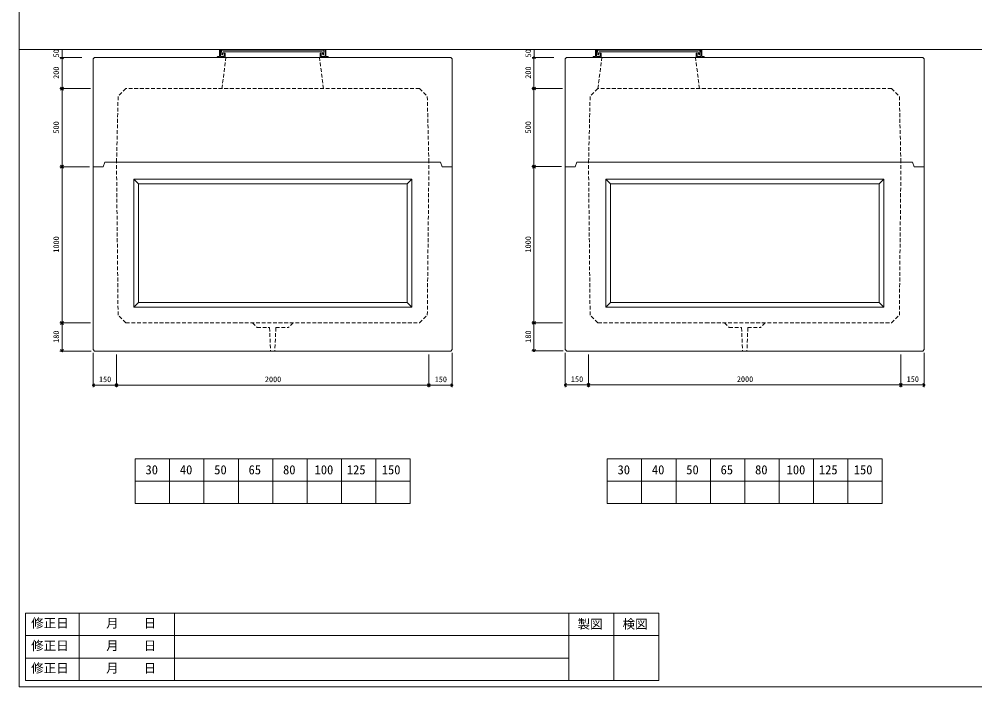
# Model space of a CAD drawing. Units: millimetres, scale not verified. Extents: x -9756 to 9755, y -4566 to 4566.
# Drawn here: x -2485 to 3635, y -3984 to 291 of the extents above; entities that cross this region are included whole.
import ezdxf
from ezdxf.enums import TextEntityAlignment as Align

# ---------------------------------------------------------------- set-up
doc = ezdxf.new("R2010")
doc.units = ezdxf.units.MM
doc.header["$LTSCALE"] = 20
doc.header["$PDMODE"] = 32
doc.header["$PDSIZE"] = 8
doc.linetypes.add('DASHED1', pattern=[1.8, 1.2, -0.6])
for name, color, linetype, lineweight in [('0-2_waku', 7, 'Continuous', 18), ('0-3_gaikei', 7, 'Continuous', 18), ('0-4_kakure', 7, 'DASHED1', 5), ('0-5_sunpou', 7, 'Continuous', 18), ('0-8_uchigawa', 6, 'Continuous', 18), ('0-A_futa', 3, 'Continuous', 18), ('0-B_GL', 4, 'Continuous', 18), ('0-D_文字１', 7, 'Continuous', 18)]:
    doc.layers.add(name, color=color, linetype=linetype, lineweight=lineweight)
doc.styles.add('ＭＳ ゴシック', font='')
doc.styles.get('ＭＳ ゴシック').set_extended_font_data('MS Gothic')

# ---------------------------------------------------------------- blocks, each defined once
blk = doc.blocks.new('_Open90')
at = {"layer": '0-5_sunpou', "lineweight": 5}
blk.add_line((0, 0), (-1, 0), dxfattribs=at)
blk.add_lwpolyline([(-0.5, 0.5), (0, 0), (-0.5, -0.5)], dxfattribs=at)
blk = doc.blocks.new('200')
at = {"layer": '0-5_sunpou', "lineweight": 5}
for p, q in [((-25.58, -15.33), (-25.58, 148.67)), ((156.42, -33.33), (-38.58, -33.33)), ((141.42, -33.33), (-38.58, -33.33))]:
    blk.add_line(p, q, dxfattribs=at)
at = {"layer": '0-5_sunpou', "xscale": 18, "yscale": 18}
for p, rotation in [((-25.58, 166.67), 90), ((-25.58, -33.33), 270)]:
    blk.add_blockref('_Open90', p, dxfattribs=dict(at, rotation=rotation))
at = {"layer": '0-5_sunpou', "style": 'ＭＳ ゴシック'}
blk.add_text('200', height=36.66, rotation=90, dxfattribs=at).set_placement((-33.58, 29.17), align=Align.BOTTOM_LEFT)
blk = doc.blocks.new('500')
at = {"layer": '0-5_sunpou', "lineweight": 5}
for p, q in [((-18.87, 357), (-18.87, -107)), ((158.12, -125), (-31.88, -125)), ((148.12, -125), (-31.87, -125))]:
    blk.add_line(p, q, dxfattribs=at)
at = {"layer": '0-5_sunpou'}
blk.add_point((-18.87, -125), dxfattribs=at)
at = {"layer": '0-5_sunpou', "xscale": 18, "yscale": 18}
for p, rotation in [((-18.87, 375), 90), ((-18.87, -125), 270)]:
    blk.add_blockref('_Open90', p, dxfattribs=dict(at, rotation=rotation))
at = {"layer": '0-5_sunpou', "style": 'ＭＳ ゴシック'}
blk.add_text('500', height=36.66, rotation=90, dxfattribs=at).set_placement((-26.87, 87.5), align=Align.BOTTOM_LEFT)
blk = doc.blocks.new('1000')
at = {"layer": '0-5_sunpou', "lineweight": 5}
for p, q in [((-19.81, 732), (-19.81, -232)), ((162.19, -250), (-32.81, -250)), ((157.19, -250), (-32.81, -250))]:
    blk.add_line(p, q, dxfattribs=at)
at = {"layer": '0-5_sunpou'}
blk.add_point((-19.81, -250), dxfattribs=at)
at = {"layer": '0-5_sunpou', "xscale": 18, "yscale": 18}
for p, rotation in [((-19.81, 750), 90), ((-19.81, -250), 270)]:
    blk.add_blockref('_Open90', p, dxfattribs=dict(at, rotation=rotation))
at = {"layer": '0-5_sunpou', "style": 'ＭＳ ゴシック'}
blk.add_text('1000', height=36.66, rotation=90, dxfattribs=at).set_placement((-27.81, 200), align=Align.BOTTOM_LEFT)
blk = doc.blocks.new('180')
at = {"layer": '0-5_sunpou', "lineweight": 5}
for p, q in [((-15.8, 126), (-15.8, -18)), ((171.2, -36), (-28.8, -36))]:
    blk.add_line(p, q, dxfattribs=at)
at = {"layer": '0-5_sunpou'}
blk.add_point((-15.8, -36), dxfattribs=at)
at = {"layer": '0-5_sunpou', "xscale": 18, "yscale": 18}
for p, rotation in [((-15.8, 144), 90), ((-15.8, -36), 270)]:
    blk.add_blockref('_Open90', p, dxfattribs=dict(at, rotation=rotation))
at = {"layer": '0-5_sunpou', "style": 'ＭＳ ゴシック'}
blk.add_text('180', height=36.66, rotation=90, dxfattribs=at).set_placement((-23.8, 16.5), align=Align.BOTTOM_LEFT)
blk = doc.blocks.new('150')
at = {"layer": '0-5_sunpou', "lineweight": 5}
for p, q in [((-83.33, 174.17), (-83.33, -44.97)), ((66.67, 164.17), (66.67, -44.97)), ((66.67, 164.17), (66.67, -44.97)), ((48.67, -31.97), (-65.33, -31.97))]:
    blk.add_line(p, q, dxfattribs=at)
at = {"layer": '0-5_sunpou'}
blk.add_point((-83.33, -31.97), dxfattribs=at)
at = {"layer": '0-5_sunpou', "xscale": 18, "yscale": 18, "rotation": 180}
blk.add_blockref('_Open90', (-83.33, -31.97), dxfattribs=at)
at = {"layer": '0-5_sunpou', "xscale": 18, "yscale": 18}
blk.add_blockref('_Open90', (66.67, -31.97), dxfattribs=at)
at = {"layer": '0-5_sunpou', "style": 'ＭＳ ゴシック'}
blk.add_text('150', height=36.66, dxfattribs=at).set_placement((-45.83, -23.97), align=Align.BOTTOM_LEFT)
blk = doc.blocks.new('2000')
at = {"layer": '0-5_sunpou', "lineweight": 5}
for p, q in [((499.9, 172.25), (499.9, -36.89)), ((500, 172.25), (500, -36.89)), ((-1481.9, -23.89), (482, -23.89))]:
    blk.add_line(p, q, dxfattribs=at)
at = {"layer": '0-5_sunpou'}
blk.add_point((500, -23.89), dxfattribs=at)
at = {"layer": '0-5_sunpou', "xscale": 18, "yscale": 18, "rotation": 180}
blk.add_blockref('_Open90', (-1499.9, -23.89), dxfattribs=at)
at = {"layer": '0-5_sunpou', "xscale": 18, "yscale": 18}
blk.add_blockref('_Open90', (500, -23.89), dxfattribs=at)
at = {"layer": '0-5_sunpou', "style": 'ＭＳ ゴシック'}
blk.add_text('2000', height=36.66, dxfattribs=at).set_placement((-549.95, -15.89), align=Align.BOTTOM_LEFT)
blk = doc.blocks.new('1 50')
at = {"layer": '0-5_sunpou', "lineweight": 5}
for p, q in [((50.07, 188.71), (50.07, -30.43)), ((-82.13, -17.43), (32.07, -17.43))]:
    blk.add_line(p, q, dxfattribs=at)
at = {"layer": '0-5_sunpou'}
blk.add_point((50.07, -17.43), dxfattribs=at)
at = {"layer": '0-5_sunpou', "xscale": 18, "yscale": 18, "rotation": 180}
blk.add_blockref('_Open90', (-100.13, -17.43), dxfattribs=at)
at = {"layer": '0-5_sunpou', "xscale": 18, "yscale": 18}
blk.add_blockref('_Open90', (50.07, -17.43), dxfattribs=at)
at = {"layer": '0-5_sunpou', "style": 'ＭＳ ゴシック'}
blk.add_text('150', height=36.66, dxfattribs=at).set_placement((-62.53, -9.43), align=Align.BOTTOM_LEFT)

msp = doc.modelspace()

# ---------------------------------------------------------------- linework, layer by layer
at = {"layer": '0-2_waku'}
for p, q in [((-2484.67, 4565.84), (-2484.67, -3984.16)), ((-1740.92, -2523.16), (-1740.92, -2811.16)), ((-1740.92, -2523.16), (-1740.92, -2811.16)), ((-1740.92, -2523.16), (-1740.92, -2811.16)), ((-1740.92, -2523.16), (-1740.92, -2811.16)), ((-1740.92, -2523.16), (19.08, -2523.16)), ((-1520.92, -2523.16), (-1520.92, -2811.16)), ((-1300.92, -2523.16), (-1300.92, -2811.16)), ((-1300.92, -2523.16), (-1300.92, -2811.16)), ((-1080.92, -2523.16), (-1080.92, -2811.16)), ((-860.92, -2523.16), (-860.92, -2811.16)), ((-640.92, -2523.16), (-640.92, -2811.16)), ((-420.92, -2523.16), (-420.92, -2811.16)), ((-200.92, -2523.16), (-200.92, -2811.16)), ((19.08, -2523.16), (19.08, -2811.16)), ((1281.58, -2523.16), (1281.58, -2811.16)), ((1281.58, -2523.16), (1281.58, -2811.16)), ((1281.58, -2523.16), (1281.58, -2811.16)), ((1281.58, -2523.16), (1281.58, -2811.16)), ((1281.58, -2523.16), (3041.58, -2523.16)), ((1501.58, -2523.16), (1501.58, -2811.16)), ((1721.58, -2523.16), (1721.58, -2811.16)), ((1721.58, -2523.16), (1721.58, -2811.16)), ((1941.58, -2523.16), (1941.58, -2811.16)), ((2161.58, -2523.16), (2161.58, -2811.16)), ((2381.58, -2523.16), (2381.58, -2811.16)), ((2601.58, -2523.16), (2601.58, -2811.16)), ((2821.58, -2523.16), (2821.58, -2811.16)), ((3041.58, -2523.16), (3041.58, -2811.16)), ((-1740.92, -2667.16), (19.08, -2667.16)), ((1281.58, -2667.16), (3041.58, -2667.16)), ((-1740.92, -2811.16), (19.08, -2811.16)), ((-1740.92, -2811.16), (19.08, -2811.16)), ((1281.58, -2811.16), (3041.58, -2811.16)), ((1281.58, -2811.16), (3041.58, -2811.16)), ((-2444.67, -3512.16), (-2444.67, -3944.16)), ((-2444.67, -3512.16), (1611.33, -3512.16)), ((-2099.67, -3512.16), (-2099.67, -3944.16)), ((-1489.67, -3512.16), (-1489.67, -3944.16)), ((-1489.67, -3512.16), (-1489.67, -3944.16)), ((1035.33, -3512.16), (1035.33, -3944.16)), ((1035.33, -3512.16), (1035.33, -3944.16)), ((1323.33, -3512.16), (1323.33, -3944.16)), ((1611.33, -3512.16), (1611.33, -3944.16)), ((-2444.67, -3656.16), (1611.33, -3656.16)), ((-2444.67, -3800.16), (1035.33, -3800.16)), ((-2444.67, -3944.16), (1611.33, -3944.16)), ((-2484.67, -3984.16), (5675.33, -3984.16)), ((-2484.67, -3984.16), (9755.33, -3984.16))]:
    msp.add_line(p, q, dxfattribs=at)
at = {"layer": '0-3_gaikei'}
for p, q in [((-2001.27, 45.48), (-2010.92, 35.84)), ((-2010.92, 35.84), (-2010.92, -654.16)), ((-2000.42, 45.84), (-2001.27, 45.48)), ((278.58, 45.84), (-2000.42, 45.84)), ((278.58, 45.84), (279.43, 45.48)), ((279.43, 45.48), (288.73, 36.19)), ((288.73, 36.19), (289.08, 35.34)), ((289.08, -654.16), (289.08, 35.34)), ((1021.23, 45.48), (1011.58, 35.84)), ((1011.58, 35.84), (1011.58, -654.16)), ((1022.08, 45.84), (1021.23, 45.48)), ((3301.08, 45.84), (1022.08, 45.84)), ((3301.08, 45.84), (3301.93, 45.48)), ((3301.08, 45.84), (3301.93, 45.48)), ((3301.93, 45.48), (3311.23, 36.19)), ((3301.93, 45.48), (3311.23, 36.19)), ((3311.23, 36.19), (3311.58, 35.34)), ((3311.23, 36.19), (3311.58, 35.34)), ((3311.58, -654.16), (3311.58, 35.34)), ((-2010.92, -654.16), (-2010.92, -1824.16)), ((-1945.92, -654.16), (-2010.92, -654.16)), ((-1945.92, -654.16), (-1935.92, -624.16)), ((214.08, -624.16), (224.08, -654.16)), ((289.08, -654.16), (224.08, -654.16)), ((289.08, -1824.16), (289.08, -654.16)), ((1011.58, -654.16), (1011.58, -1824.16)), ((1076.58, -654.16), (1011.58, -654.16)), ((1076.58, -654.16), (1086.58, -624.16)), ((3236.58, -624.16), (3246.58, -654.16)), ((3311.58, -654.16), (3246.58, -654.16)), ((3311.58, -1824.16), (3311.58, -654.16)), ((-2010.92, -1824.16), (-2000.92, -1834.16)), ((-2000.92, -1834.16), (279.08, -1834.16)), ((289.08, -1824.16), (279.08, -1834.16)), ((1011.58, -1824.16), (1021.58, -1834.16)), ((1021.58, -1834.16), (3301.58, -1834.16)), ((3311.58, -1824.16), (3301.58, -1834.16))]:
    msp.add_line(p, q, dxfattribs=at)
for points in [[(214.08, -624.16), (-1935.42, -624.16), (-1935.92, -624.66)], [(3236.58, -624.16), (1087.08, -624.16), (1086.58, -624.66)]]:
    msp.add_lwpolyline(points, dxfattribs=at)
at = {"layer": '0-4_kakure'}
for p, q in [((-1185.92, -154.16), (-1160.92, 45.84)), ((-535.92, -154.16), (-560.92, 45.84)), ((1221.58, -154.16), (1246.58, 45.84)), ((1871.58, -154.16), (1846.58, 45.84)), ((79.08, -154.16), (-1110.92, -154.16)), ((3101.58, -154.16), (1911.58, -154.16)), ((3101.58, -154.16), (3151.58, -204.16)), ((-1850.92, -1604.16), (-1861.24, -624.16)), ((129.08, -1604.16), (139.4, -624.16)), ((1171.58, -1604.16), (1161.26, -624.16)), ((3151.58, -1604.16), (3161.9, -624.16)), ((-1800.92, -1654.16), (-1850.92, -1604.16)), ((1221.58, -1654.16), (1171.58, -1604.16)), ((-1800.92, -1654.16), (-1110.92, -1654.16)), ((-990.92, -1654.16), (-960.92, -1684.16)), ((-960.92, -1684.16), (-880.92, -1684.16)), ((-880.92, -1684.16), (-874.92, -1834.16)), ((-840.92, -1684.16), (-846.92, -1834.16)), ((-840.92, -1684.16), (-760.92, -1684.16)), ((-730.92, -1654.16), (-760.92, -1684.16)), ((1221.58, -1654.16), (1911.58, -1654.16)), ((2031.58, -1654.16), (2061.58, -1684.16)), ((2061.58, -1684.16), (2141.58, -1684.16)), ((2141.58, -1684.16), (2147.58, -1834.16)), ((2181.58, -1684.16), (2175.58, -1834.16)), ((2181.58, -1684.16), (2261.58, -1684.16)), ((2291.58, -1654.16), (2261.58, -1684.16))]:
    msp.add_line(p, q, dxfattribs=at)
for points in [[(-1110.92, -154.16), (-1800.92, -154.16), (-1850.92, -204.16), (-1860.68, -624.16)], [(79.08, -154.16), (129.08, -204.16), (138.84, -624.16)], [(1911.58, -154.16), (1221.58, -154.16), (1171.58, -204.16), (1161.82, -624.16)], [(3101.58, -154.16), (3151.58, -204.16), (3161.34, -624.16)], [(-1110.92, -1654.16), (79.08, -1654.16), (129.08, -1604.16)], [(1911.58, -1654.16), (3101.58, -1654.16), (3151.58, -1604.16)]]:
    msp.add_lwpolyline(points, dxfattribs=at)
at = {"layer": '0-5_sunpou', "lineweight": 5}
for p, q in [((-2081.58, 96.19), (-2222.92, 96.19)), ((-2209.92, 96.19), (-2209.92, 45.84)), ((940.92, 96.19), (799.58, 96.19)), ((812.58, 96.19), (812.58, 45.84)), ((-2082.43, 45.84), (-2222.92, 45.84)), ((940.07, 45.84), (799.58, 45.84))]:
    msp.add_line(p, q, dxfattribs=at)
at = {"layer": '0-5_sunpou'}
msp.add_point((812.58, 45.84), dxfattribs=at)
at = {"layer": '0-8_uchigawa'}
for p, q in [((-1750.92, -734.16), (-860.92, -734.16)), ((-1750.92, -734.16), (-1750.92, -1554.16)), ((-1750.92, -734.16), (-1720.92, -764.16)), ((-860.92, -734.16), (29.08, -734.16)), ((29.08, -734.16), (-0.92, -764.16)), ((29.08, -734.16), (29.08, -1554.16)), ((1271.58, -734.16), (2161.58, -734.16)), ((1271.58, -734.16), (1271.58, -1554.16)), ((1271.58, -734.16), (1301.58, -764.16)), ((2161.58, -734.16), (3051.58, -734.16)), ((3051.58, -734.16), (3021.58, -764.16)), ((3051.58, -734.16), (3051.58, -1554.16)), ((-1720.92, -764.16), (-860.92, -764.16)), ((-1720.92, -764.16), (-1720.92, -1524.16)), ((-1720.92, -764.16), (-1720.92, -1524.16)), ((-1710.92, -764.16), (-860.92, -764.16)), ((-860.92, -764.16), (-0.92, -764.16)), ((-0.92, -764.16), (-0.92, -1524.16)), ((-0.92, -764.16), (-0.92, -1524.16)), ((1301.58, -764.16), (2161.58, -764.16)), ((1301.58, -764.16), (1301.58, -1524.16)), ((1301.58, -764.16), (1301.58, -1524.16)), ((1311.58, -764.16), (2161.58, -764.16)), ((2161.58, -764.16), (3021.58, -764.16)), ((3021.58, -764.16), (3021.58, -1524.16)), ((3021.58, -764.16), (3021.58, -1524.16)), ((-1750.92, -1554.16), (-1720.92, -1524.16)), ((-1720.92, -1524.16), (-860.92, -1524.16)), ((-860.92, -1524.16), (-0.92, -1524.16)), ((-0.92, -1524.16), (29.08, -1554.16)), ((1271.58, -1554.16), (1301.58, -1524.16)), ((1301.58, -1524.16), (2161.58, -1524.16)), ((2161.58, -1524.16), (3021.58, -1524.16)), ((3021.58, -1524.16), (3051.58, -1554.16)), ((-1750.92, -1554.16), (-860.92, -1554.16)), ((-860.92, -1554.16), (29.08, -1554.16)), ((1271.58, -1554.16), (2161.58, -1554.16)), ((2161.58, -1554.16), (3051.58, -1554.16))]:
    msp.add_line(p, q, dxfattribs=at)
at = {"layer": '0-A_futa'}
for p, q in [((-1200.92, 93.84), (-1200.92, 50.84)), ((-1198.92, 95.84), (-1195.92, 95.84)), ((-1195.92, 95.84), (-1195.92, 50.84)), ((-1188.11, 91.34), (-533.78, 91.34)), ((-1188.11, 91.34), (-1185.62, 61.34)), ((-1185.62, 61.34), (-1181.91, 61.34)), ((-1177.59, 80.34), (-1181.91, 61.34)), ((-1177.59, 80.34), (-544.25, 80.34)), ((-1170.92, 70.84), (-1170.92, 50.84)), ((-1168.92, 72.84), (-1167.92, 72.84)), ((-1165.92, 70.84), (-1165.92, 45.84)), ((-555.92, 70.84), (-555.92, 45.84)), ((-552.92, 72.84), (-553.92, 72.84)), ((-550.92, 70.84), (-550.92, 50.84)), ((-544.25, 80.34), (-539.93, 61.34)), ((-536.03, 61.34), (-539.93, 61.34)), ((-533.78, 91.34), (-536.03, 61.34)), ((-525.92, 95.84), (-525.92, 50.84)), ((-525.92, 95.84), (-522.92, 95.84)), ((-520.92, 93.84), (-520.92, 50.84)), ((1206.58, 93.84), (1206.58, 50.84)), ((1208.58, 95.84), (1211.58, 95.84)), ((1211.58, 95.84), (1211.58, 50.84)), ((1219.39, 91.34), (1873.72, 91.34)), ((1219.39, 91.34), (1221.88, 61.34)), ((1221.88, 61.34), (1225.59, 61.34)), ((1229.91, 80.34), (1225.59, 61.34)), ((1229.91, 80.34), (1863.25, 80.34)), ((1236.58, 70.84), (1236.58, 50.84)), ((1238.58, 72.84), (1239.58, 72.84)), ((1241.58, 70.84), (1241.58, 45.84)), ((1851.58, 70.84), (1851.58, 45.84)), ((1854.58, 72.84), (1853.58, 72.84)), ((1856.58, 70.84), (1856.58, 50.84)), ((1863.25, 80.34), (1867.57, 61.34)), ((1871.47, 61.34), (1867.57, 61.34)), ((1873.72, 91.34), (1871.47, 61.34)), ((1881.58, 95.84), (1881.58, 50.84)), ((1881.58, 95.84), (1884.58, 95.84)), ((1886.58, 93.84), (1886.58, 50.84)), ((-1215.92, 48.84), (-1215.92, 47.84)), ((-1213.92, 50.84), (-1200.92, 50.84)), ((-1160.92, 45.84), (-1213.92, 45.84)), ((-1195.92, 50.84), (-1170.92, 50.84)), ((-555.92, 45.84), (-507.92, 45.84)), ((-525.92, 50.84), (-550.92, 50.84)), ((-507.92, 50.84), (-520.92, 50.84)), ((-505.92, 48.84), (-505.92, 47.84)), ((1191.58, 48.84), (1191.58, 47.84)), ((1193.58, 50.84), (1206.58, 50.84)), ((1246.58, 45.84), (1193.58, 45.84)), ((1211.58, 50.84), (1236.58, 50.84)), ((1851.58, 45.84), (1899.58, 45.84)), ((1881.58, 50.84), (1856.58, 50.84)), ((1899.58, 50.84), (1886.58, 50.84)), ((1901.58, 48.84), (1901.58, 47.84))]:
    msp.add_line(p, q, dxfattribs=at)
for centre, start, end in [((-1198.92, 93.84), 90, 180), ((-1168.92, 70.84), 90, 180), ((-1167.92, 70.84), 0, 90), ((-553.92, 70.84), 90, 180), ((-552.92, 70.84), 0, 90), ((-522.92, 93.84), 0, 90), ((1208.58, 93.84), 90, 180), ((1238.58, 70.84), 90, 180), ((1239.58, 70.84), 0, 90), ((1853.58, 70.84), 90, 180), ((1854.58, 70.84), 0, 90), ((1884.58, 93.84), 0, 90), ((-1213.92, 48.84), 90, 180), ((-1213.92, 47.84), 180, 270), ((-507.92, 48.84), 0, 90), ((-507.92, 47.84), 270, 0), ((1193.58, 48.84), 90, 180), ((1193.58, 47.84), 180, 270), ((1899.58, 48.84), 0, 90), ((1899.58, 47.84), 270, 0)]:
    msp.add_arc(centre, 2, start, end, dxfattribs=at)
at = {"layer": '0-B_GL'}
msp.add_line((-2484.67, 96.19), (9755.33, 96.19), dxfattribs=at)

# ---------------------------------------------------------------- block references
at = {"layer": '0-5_sunpou'}
for name, p in [('200', (-2184.34, -120.83)), ('200', (837.81, -119.98)), ('500', (-2191.05, -529.16)), ('500', (831.1, -528.31)), ('1000', (-2190.11, -1404.16)), ('1000', (832.04, -1403.31)), ('180', (-2194.12, -1798.16)), ('180', (828.03, -1797.31)), ('150', (-1927.59, -2020.34)), ('2000', (-361.02, -2028.41)), ('1 50', (239.01, -2034.87)), ('150', (1094.56, -2019.48)), ('2000', (2661.13, -2027.56)), ('1 50', (3261.16, -2034.02))]:
    msp.add_blockref(name, p, dxfattribs=at)

# ---------------------------------------------------------------- texts
at = {"layer": '0-5_sunpou', "style": 'ＭＳ ゴシック'}
for p in [(-2217.92, 46.01), (804.58, 46.01)]:
    msp.add_text('50', height=36.66, rotation=90, dxfattribs=at).set_placement(p, align=Align.BOTTOM_LEFT)
at = {"layer": '0-D_文字１', "style": 'ＭＳ ゴシック'}
for s, p in [('30', (-1675.32, -2641.15)), ('40', (-1455.32, -2641.15)), ('50', (-1235.32, -2641.15)), ('65', (-1015.32, -2641.15)), ('80', (-794.5, -2641.15)), ('100', (-592.76, -2641.15)), ('125', (-385.98, -2641.15)), ('150', (-162.45, -2641.15)), ('30', (1347.18, -2641.15)), ('40', (1567.18, -2641.15)), ('50', (1787.18, -2641.15)), ('65', (2007.18, -2641.15)), ('80', (2228, -2641.15)), ('100', (2429.74, -2641.15)), ('125', (2636.52, -2641.15)), ('150', (2860.05, -2641.15)), ('修正日', (-2407.37, -3622.75)), ('\u3000\u3000月\u3000\u3000日', (-2087.07, -3622.75)), ('製図', (1091.45, -3628.66)), ('検図', (1379.45, -3628.66)), ('修正日', (-2407.37, -3766.75)), ('\u3000\u3000月\u3000\u3000日', (-2087.07, -3766.75)), ('修正日', (-2407.37, -3910.75)), ('\u3000\u3000月\u3000\u3000日', (-2087.07, -3910.75))]:
    msp.add_text(s, height=58.65, dxfattribs=at).set_placement(p, align=Align.BOTTOM_LEFT)

doc.saveas('drawing.dxf')
